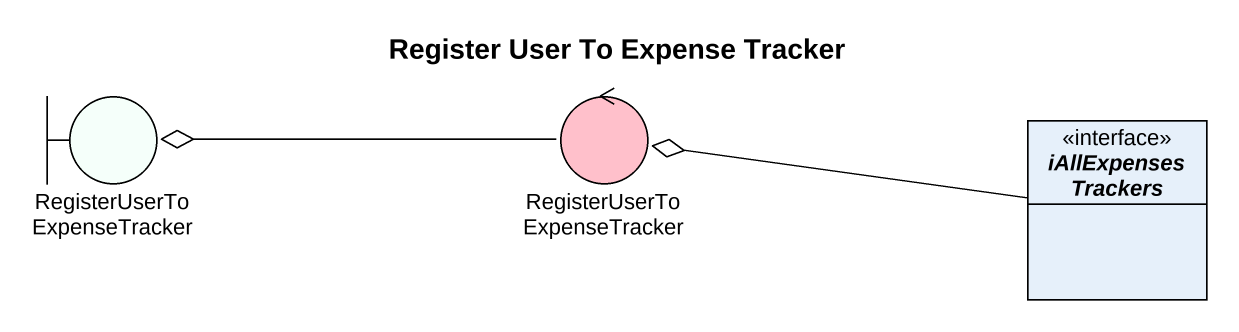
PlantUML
@startuml
title Register User To Expense Tracker
allowmixing
hide circle
hide empty members
boundary RegisterUserToExpenseTracker #F5FFFA
control "RegisterUserToExpenseTracker" as RegisterUserToExpenseTracker_2 #FFC0CB
interface iAllExpensesTrackers
RegisterUserToExpenseTracker_2 -left-o RegisterUserToExpenseTracker
iAllExpensesTrackers -left-o RegisterUserToExpenseTracker_2
@enduml
